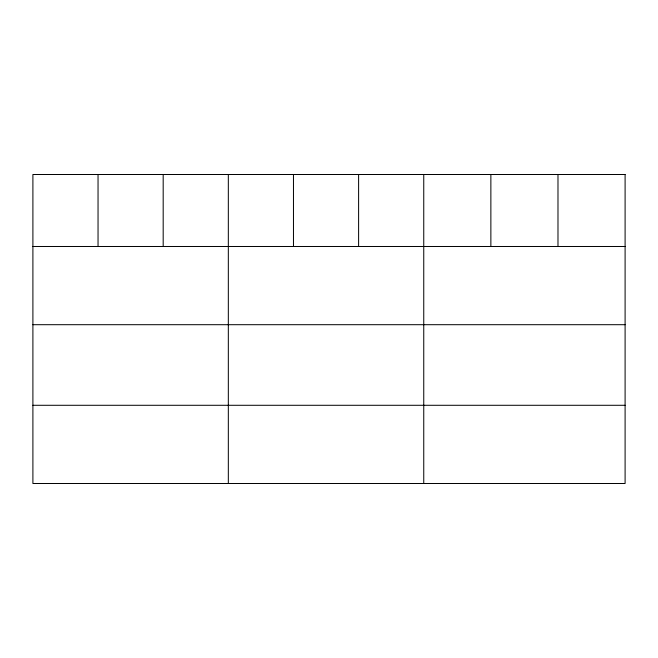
<?xml version="1.0" encoding="UTF-8"?>
<svg xmlns="http://www.w3.org/2000/svg" width="658" height="658" viewBox="0 0 658 658"><rect width="100%" height="100%" fill="white"/><g stroke="black" fill="none" stroke-linecap="round" stroke-linejoin="round"><path stroke-width="0.99" d="M32.9 246.487L625.1 246.487M32.9 324.698L625.1 324.698M32.9 405.287L625.1 405.287M557.984 174.502L557.984 246.487M490.868 174.502L490.868 246.487M423.752 174.502L423.752 483.498M358.61 174.502L358.61 246.487M293.468 174.502L293.468 246.487M228.326 174.502L228.326 483.498M163.184 174.502L163.184 246.487M98.042 174.502L98.042 246.487M625.1 174.502L32.9 174.502L32.9 483.498L625.1 483.498L625.1 174.502"/></g></svg>
